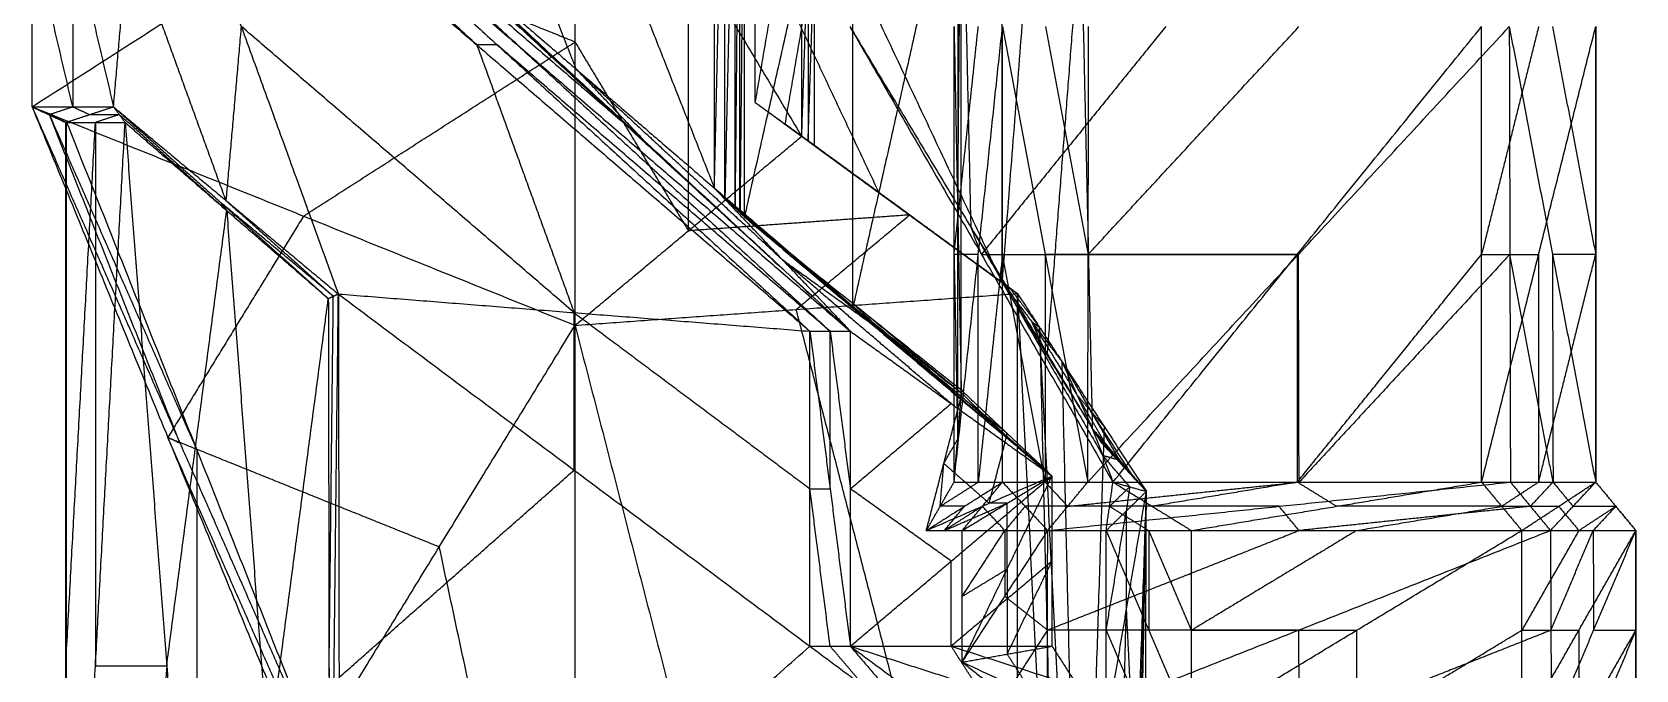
# Model space of a CAD drawing. Header units: millimetres. Extents: x -21 to -10.8, y -12.2 to 12.7.
# Drawn here: x -17.13 to -11.75, y -6.4 to -4.26 of the extents above; entities that cross this region are included whole.
import ezdxf

# ---------------------------------------------------------------- set-up
doc = ezdxf.new("R2010")
doc.units = ezdxf.units.MM
doc.header["$MEASUREMENT"] = 0
doc.layers.add('图层 03', color=5, linetype='Continuous', true_color=0x0000ff)

msp = doc.modelspace()

# ---------------------------------------------------------------- linework, layer by layer
at = {"layer": '图层 03'}
for points in [[(-14.8391, -4.7855, 0.1776), (-14.8391, -3.2245, 0.1776), (-14.8391, -1.6635, 0.1776)], [(-14.8391, -4.7855, 0.1776), (-14.8041, -3.2245, -0.0778), (-14.769, -1.6635, -0.3332)], [(-14.769, -4.8526, -0.3332), (-14.769, -3.2581, -0.3332), (-14.769, -1.6635, -0.3332)], [(-14.769, -4.8526, -0.3332), (-14.7534, -3.2581, -0.4323), (-14.7377, -1.6635, -0.5314)], [(-14.7377, -4.8823, -0.5314), (-14.7377, -3.2729, -0.5314), (-14.7377, -1.6635, -0.5314)], [(-14.7377, -4.8823, -0.5314), (-14.3745, -3.2729, -0.762), (-14.0112, -1.6635, -0.9926)], [(-14.0112, -5.4839, -0.9926), (-14.0112, -3.5737, -0.9926), (-14.0112, -1.6635, -0.9926)], [(-13.874, -5.1027, -3.5535), (-13.874, -3.6496, -3.5535), (-13.874, -2.1964, -3.5535)], [(-13.874, -5.1027, -3.5535), (-13.7611, -3.6496, -3.0042), (-13.6483, -2.1964, -2.4549)], [(-13.6483, -2.1964, -2.4549), (-13.6102, -3.8943, -2.2704), (-13.572, -5.5921, -2.0859)], [(-15.7654, -2.4343, -0.077), (-15.3023, -3.6099, 0.0503), (-14.8391, -4.7855, 0.1776)], [(-14.0234, -2.9535, -0.9949), (-14.0234, -3.9086, -0.9949), (-14.0234, -4.8637, -0.9949)], [(-15.3023, -4.3864, 0.0499), (-15.5339, -3.7986, -0.0137), (-15.7654, -3.2108, -0.0774)], [(-14.8041, -4.8191, -0.0778), (-14.8041, -4.0218, -0.0778), (-14.8041, -3.2245, -0.0778)], [(-13.9784, -4.9178, -2.3219), (-13.9975, -4.0689, -2.4141), (-14.0165, -3.2199, -2.5064)], [(-14.769, -3.2581, -0.3332), (-14.7865, -4.0386, -0.2055), (-14.8041, -4.8191, -0.0778)], [(-14.7534, -4.8675, -0.4323), (-14.7534, -4.0628, -0.4323), (-14.7534, -3.2581, -0.4323)], [(-14.7377, -3.2729, -0.5314), (-14.7456, -4.0702, -0.4818), (-14.7534, -4.8675, -0.4323)], [(-14.3745, -5.1831, -0.762), (-14.3745, -4.228, -0.762), (-14.3745, -3.2729, -0.762)], [(-17.1271, -4.5126, -0.8013), (-17.1271, -3.9286, -0.8013), (-17.1271, -3.3446, -0.8013)], [(-17.1271, -4.5126, -0.8013), (-16.2168, -3.9286, -2.4534), (-15.3065, -3.3446, -4.1055)], [(-17.1271, -4.5126, 0.4285), (-17.1271, -3.9286, -0.1864), (-17.1271, -3.3446, -0.8013)], [(-17.1271, -4.5126, 0.4285), (-17.1271, -3.9286, 0.4285), (-17.1271, -3.3446, 0.4285)], [(-17.1271, -3.3446, 0.4285), (-16.9906, -3.9286, 0.4658), (-16.8541, -4.5126, 0.5032)], [(-16.8541, -4.5126, 0.5032), (-16.8031, -3.9286, 0.5173), (-16.752, -3.3446, 0.5314)], [(-16.752, -3.3446, 0.5314), (-16.426, -4.2427, 0.6217), (-16.1001, -5.1408, 0.7121)], [(-16.752, -3.3446, 0.5314), (-15.6355, -4.3052, 0.839), (-14.5189, -5.2658, 1.1466)], [(-15.6355, -4.3052, 0.839), (-16.1596, -3.8249, 0.6589), (-16.6837, -3.3446, 0.4788)], [(-16.6155, -3.3446, 0.4262), (-15.5672, -4.3052, 0.7864), (-14.5189, -5.2658, 1.1466)], [(-16.6155, -3.3446, 0.4262), (-15.4994, -4.3052, 0.7338), (-14.3832, -5.2658, 1.0414)], [(-15.3065, -5.246, -4.1169), (-15.3065, -4.2953, -4.1112), (-15.3065, -3.3446, -4.1055)], [(-15.3065, -3.3446, -4.1055), (-14.9264, -3.9781, -4.1055), (-14.5464, -4.6117, -4.1055)], [(-14.7019, -4.4981, -3.5535), (-14.7019, -3.9213, -3.5535), (-14.7019, -3.3446, -3.5535)], [(-14.7019, -4.4981, -3.5535), (-14.6028, -3.9213, -3.7254), (-14.5037, -3.3446, -3.8973)], [(-14.7019, -3.3446, -3.5535), (-14.2879, -4.2236, -3.5535), (-13.874, -5.1027, -3.5535)], [(-14.5464, -4.6117, -4.1055), (-14.5464, -3.9781, -4.1055), (-14.5464, -3.3446, -4.1055)], [(-14.5464, -4.6117, -4.1055), (-14.525, -3.9781, -4.0014), (-14.5037, -3.3446, -3.8973)], [(-14.5037, -4.6429, -3.8973), (-14.5037, -3.9938, -3.8973), (-14.5037, -3.3446, -3.8973)], [(-16.2698, -3.5973, 0.1525), (-15.7117, -4.0776, 0.3063), (-15.1536, -4.5579, 0.4601)], [(-15.4994, -4.3052, 0.7338), (-15.8846, -3.9513, 0.4431), (-16.2698, -3.5973, 0.1525)], [(-14.0112, -3.5737, -0.9926), (-14.1928, -4.3784, -0.8773), (-14.3745, -5.1831, -0.762)], [(-14.0234, -4.8637, -0.9949), (-14.0173, -4.2187, -0.9938), (-14.0112, -3.5737, -0.9926)], [(-15.924, -3.8501, -0.1212), (-15.1536, -4.5579, 0.4601), (-14.3832, -5.2658, 1.0414)], [(-15.1536, -4.5579, 0.4601), (-15.4992, -4.2383, 0.1803), (-15.8447, -3.9187, -0.0995)], [(-14.7019, -3.9213, -3.5535), (-14.4949, -4.3609, -3.5535), (-14.2879, -4.8004, -3.5535)], [(-13.723, -5.3474, -2.8197), (-13.6666, -4.6208, -2.545), (-13.6102, -3.8943, -2.2704)], [(-17.1271, -4.5126, -0.1864), (-17.1271, -4.2206, -0.4938), (-17.1271, -3.9286, -0.8013)], [(-16.9906, -4.5126, 0.4658), (-17.0588, -4.2206, 0.4471), (-17.1271, -3.9286, 0.4285)], [(-16.9906, -3.9286, 0.4658), (-16.9906, -4.2206, 0.4658), (-16.9906, -4.5126, 0.4658)], [(-16.4771, -4.8267, 0.6076), (-16.6401, -4.3776, 0.5625), (-16.8031, -3.9286, 0.5173)], [(-15.3065, -4.2953, -4.1112), (-15.7616, -4.1119, -3.2823), (-16.2168, -3.9286, -2.4534)], [(-14.9264, -4.9288, -4.1112), (-14.9264, -4.4535, -4.1083), (-14.9264, -3.9781, -4.1055)], [(-14.525, -3.9781, -4.0014), (-14.525, -4.3027, -4.0014), (-14.525, -4.6273, -4.0014)], [(-15.7654, -3.9873, -0.0778), (-15.3023, -4.3864, 0.0499), (-14.8391, -4.7855, 0.1776)], [(-15.7654, -3.9873, -0.0778), (-15.0743, -4.6266, 0.4818), (-14.3832, -5.2658, 1.0414)], [(-14.5037, -3.9938, -3.8973), (-14.5532, -4.2821, -3.8114), (-14.6028, -4.5705, -3.7254)], [(-14.525, -4.6273, -4.0014), (-14.5144, -4.3105, -3.9494), (-14.5037, -3.9938, -3.8973)], [(-16.426, -4.2427, 0.6217), (-16.4516, -4.5347, 0.6147), (-16.4771, -4.8267, 0.6076)], [(-15.3095, -5.2033, 0.9294), (-15.8678, -4.723, 0.7755), (-16.426, -4.2427, 0.6217)], [(-14.3848, -4.2435, -2.5578), (-13.9784, -4.9178, -2.3219), (-13.572, -5.5921, -2.0859)], [(-14.3848, -4.2435, -2.5578), (-13.9437, -5.0078, -2.4576), (-13.5027, -5.772, -2.3573)], [(-14.0356, -5.772, -0.9949), (-14.0356, -5.0078, -0.9961), (-14.0356, -4.2435, -0.9972)], [(-14.0356, -5.772, -0.9949), (-13.9544, -5.0078, -0.531), (-13.8732, -4.2435, -0.0671)], [(-14.0356, -4.2435, -0.9972), (-14.0234, -4.8637, -0.9949), (-14.0112, -5.4839, -0.9926)], [(-14.0356, -5.0078, -0.9961), (-13.995, -4.6256, -0.7641), (-13.9544, -4.2435, -0.5321)], [(-13.3258, -4.2435, -2.3169), (-13.6348, -4.6256, -2.3872), (-13.9437, -5.0078, -2.4576)], [(-13.8732, -5.772, -0.0648), (-13.8732, -5.0078, -0.0659), (-13.8732, -4.2435, -0.0671)], [(-13.8732, -4.2435, -0.0671), (-13.7302, -5.0078, 0.0484), (-13.5873, -5.772, 0.1639)], [(-13.7287, -4.2435, 0.0484), (-13.6572, -4.6256, 0.1062), (-13.5858, -5.0078, 0.1639)], [(-13.5873, -5.772, 0.1639), (-13.5858, -5.0078, 0.1639), (-13.5842, -4.2435, 0.1639)], [(-13.5873, -5.772, 0.1639), (-12.8806, -5.0078, 0.1639), (-12.1738, -4.2435, 0.1639)], [(-13.5858, -5.0078, 0.1639), (-13.2324, -4.6256, 0.1639), (-12.879, -4.2435, 0.1639)], [(-13.5027, -5.772, -2.3573), (-12.8848, -5.0078, -2.2166), (-12.2668, -4.2435, -2.076)], [(-12.2668, -5.772, -2.076), (-12.2668, -5.0078, -2.076), (-12.2668, -4.2435, -2.076)], [(-12.2668, -5.772, -2.076), (-12.0755, -5.0078, -1.4962), (-11.8841, -4.2435, -0.9164)], [(-12.0755, -4.2435, -1.4962), (-12.1712, -4.6256, -1.7861), (-12.2668, -5.0078, -2.076)], [(-12.1738, -4.2435, 0.1639), (-12.1719, -5.0078, 0.1639), (-12.17, -5.772, 0.1639)], [(-12.1738, -4.2435, 0.1639), (-12.029, -5.0078, 0.0496), (-11.8841, -5.772, -0.0648)], [(-12.029, -4.2435, 0.0484), (-11.9565, -4.6256, -0.0088), (-11.8841, -5.0078, -0.0659)], [(-11.8841, -5.772, -0.9133), (-11.8841, -5.0078, -0.9149), (-11.8841, -4.2435, -0.9164)], [(-11.8841, -5.772, -0.9133), (-11.8841, -5.0078, -0.4902), (-11.8841, -4.2435, -0.0671)], [(-11.8841, -5.772, -0.0648), (-11.8841, -5.0078, -0.0659), (-11.8841, -4.2435, -0.0671)], [(-11.8841, -4.2435, -0.4917), (-11.8841, -4.6256, -0.7033), (-11.8841, -5.0078, -0.9149)], [(-16.2168, -4.8793, -2.4591), (-15.7616, -4.5873, -3.2851), (-15.3065, -4.2953, -4.1112)], [(-15.3065, -4.2953, -4.1112), (-15.1165, -4.6121, -4.1112), (-14.9264, -4.9288, -4.1112)], [(-15.6355, -4.3052, 0.839), (-15.4725, -4.7543, 0.8842), (-15.3095, -5.2033, 0.9294)], [(-15.5672, -4.3052, 0.7864), (-15.6013, -4.3052, 0.8127), (-15.6355, -4.3052, 0.839)], [(-14.4511, -5.2658, 1.094), (-15.0091, -4.7855, 0.9402), (-15.5672, -4.3052, 0.7864)], [(-15.4994, -4.3052, 0.7338), (-14.9752, -4.7855, 0.9139), (-14.4511, -5.2658, 1.094)], [(-15.3023, -4.3864, 0.0499), (-14.9567, -4.706, 0.3297), (-14.6112, -5.0257, 0.6095)], [(-15.0743, -4.6266, 0.4818), (-15.1883, -4.5065, 0.2659), (-15.3023, -4.3864, 0.0499)], [(-17.1271, -4.5126, -0.8013), (-17.1271, -4.5126, -0.1864), (-17.1271, -4.5126, 0.4285)], [(-17.1271, -4.5126, -0.8013), (-17.0691, -4.5389, -0.7327), (-17.0112, -4.5652, -0.664)], [(-17.1271, -4.5126, -0.8013), (-16.6719, -5.6222, -1.6273), (-16.2168, -6.7319, -2.4534)], [(-17.1271, -4.5126, -0.8013), (-16.6315, -5.6402, -1.5511), (-16.136, -6.7677, -2.3009)], [(-17.1271, -4.5126, -0.8013), (-16.2168, -4.8793, -2.4591), (-15.3065, -5.246, -4.1169)], [(-17.1271, -4.5126, 0.4285), (-17.0706, -4.5389, 0.3679), (-17.0142, -4.5652, 0.3072)], [(-17.1271, -4.5126, 0.4285), (-17.0691, -4.5389, -0.1178), (-17.0112, -4.5652, -0.664)], [(-17.1271, -4.5126, 0.4285), (-16.9906, -4.5126, 0.4658), (-16.8541, -4.5126, 0.5032)], [(-17.1271, -4.5126, -0.1864), (-17.0981, -4.5257, -0.1521), (-17.0691, -4.5389, -0.1178)], [(-17.0691, -4.5389, -0.7327), (-17.0981, -4.5257, -0.4595), (-17.1271, -4.5126, -0.1864)], [(-17.0706, -4.5389, 0.3679), (-17.0306, -4.5257, 0.4168), (-16.9906, -4.5126, 0.4658)], [(-17.0142, -4.5652, 0.3072), (-16.9342, -4.5389, 0.4052), (-16.8541, -4.5126, 0.5032)], [(-16.9906, -4.5126, 0.4658), (-16.9624, -4.5257, 0.4355), (-16.9342, -4.5389, 0.4052)], [(-16.8541, -4.5126, 0.5032), (-16.8347, -4.5389, 0.433), (-16.8152, -4.5652, 0.3629)], [(-16.8541, -4.5126, 0.5032), (-16.4939, -4.8343, 0.5371), (-16.1337, -5.156, 0.571)], [(-16.8541, -4.5126, 0.5032), (-16.4771, -4.8267, 0.6076), (-16.1001, -5.1408, 0.7121)], [(-14.7019, -4.4981, -3.5535), (-14.6028, -4.5705, -3.7254), (-14.5037, -4.6429, -3.8973)], [(-14.7019, -4.4981, -3.5535), (-14.2879, -4.8004, -3.5535), (-13.874, -5.1027, -3.5535)], [(-17.0706, -4.5389, 0.3679), (-17.0417, -4.552, 0.0947), (-17.0127, -4.5652, -0.1784)], [(-17.0691, -4.5389, -0.1178), (-17.0699, -4.5389, 0.125), (-17.0706, -4.5389, 0.3679)], [(-17.0691, -4.5389, -0.7327), (-16.8213, -5.1027, -1.1076), (-16.5736, -5.6665, -1.4825)], [(-16.6315, -5.6402, -1.5511), (-16.8503, -5.0895, -1.1419), (-17.0691, -4.5389, -0.7327)], [(-17.0142, -8.2109, 0.3072), (-17.0142, -6.3881, 0.3072), (-17.0142, -4.5652, 0.3072)], [(-17.0142, -8.2109, 0.3072), (-17.0127, -6.3881, -0.1784), (-17.0112, -4.5652, -0.664)], [(-17.0142, -8.2109, 0.3072), (-16.9147, -6.3881, 0.3351), (-16.8152, -4.5652, 0.3629)], [(-17.0142, -4.5652, 0.3072), (-17.0127, -4.5652, -0.1784), (-17.0112, -4.5652, -0.664)], [(-17.0142, -4.5652, 0.3072), (-16.9147, -4.5652, 0.3351), (-16.8152, -4.5652, 0.3629)], [(-17.0142, -6.3881, 0.3072), (-16.9645, -5.4766, 0.3212), (-16.9147, -4.5652, 0.3351)], [(-17.0127, -4.5652, -0.1784), (-17.0135, -5.4766, 0.0644), (-17.0142, -6.3881, 0.3072)], [(-17.0127, -6.3881, -0.1784), (-17.0127, -5.4766, -0.1784), (-17.0127, -4.5652, -0.1784)], [(-17.0112, -9.895, -0.664), (-17.0112, -7.2301, -0.664), (-17.0112, -4.5652, -0.664)], [(-17.0112, -4.5652, -0.664), (-16.5736, -5.6665, -1.4825), (-16.136, -6.7677, -2.3009)], [(-16.9342, -4.5389, 0.4052), (-16.8844, -4.5389, 0.4191), (-16.8347, -4.5389, 0.433)], [(-16.8347, -4.5389, 0.433), (-16.8747, -4.552, 0.3841), (-16.9147, -4.5652, 0.3351)], [(-16.9147, -4.5652, 0.3351), (-16.9147, -5.4766, 0.3351), (-16.9147, -6.3881, 0.3351)], [(-16.4745, -4.8606, 0.467), (-16.6546, -4.6997, 0.45), (-16.8347, -4.5389, 0.433)], [(-16.8152, -4.5652, 0.3629), (-16.6757, -6.3881, 0.4041), (-16.5362, -8.2109, 0.4452)], [(-16.8152, -4.5652, 0.3629), (-16.4745, -4.8606, 0.467), (-16.1337, -5.156, 0.571)], [(-15.0743, -4.6266, 0.4818), (-15.114, -4.5922, 0.471), (-15.1536, -4.5579, 0.4601)], [(-14.2879, -4.8004, -3.5535), (-14.4454, -4.6855, -3.6395), (-14.6028, -4.5705, -3.7254)], [(-15.3065, -5.246, -4.1169), (-14.9264, -4.9288, -4.1112), (-14.5464, -4.6117, -4.1055)], [(-14.5464, -4.6117, -4.1055), (-14.525, -4.6273, -4.0014), (-14.5037, -4.6429, -3.8973)], [(-14.5464, -4.6117, -4.1055), (-14.1846, -4.8755, -4.1055), (-13.8229, -5.1393, -4.1055)], [(-14.1633, -4.8911, -4.0014), (-14.3442, -4.7592, -4.0014), (-14.525, -4.6273, -4.0014)], [(-14.5037, -4.6429, -3.8973), (-14.1888, -4.8728, -3.7254), (-13.874, -5.1027, -3.5535)], [(-14.5037, -4.6429, -3.8973), (-14.1633, -4.8911, -4.0014), (-13.8229, -5.1393, -4.1055)], [(-14.8391, -4.7855, 0.1776), (-14.8041, -4.8191, -0.0778), (-14.769, -4.8526, -0.3332)], [(-14.8391, -4.7855, 0.1776), (-14.7884, -4.8339, -0.1769), (-14.7377, -4.8823, -0.5314)], [(-14.8391, -4.7855, 0.1776), (-14.6112, -5.0257, 0.6095), (-14.3832, -5.2658, 1.0414)], [(-14.8391, -4.7855, 0.1776), (-14.2731, -5.2685, -0.0995), (-13.707, -5.7515, -0.3766)], [(-16.4939, -4.8343, 0.5371), (-16.4842, -4.8475, 0.502), (-16.4745, -4.8606, 0.467)], [(-16.1169, -5.1484, 0.6416), (-16.3054, -4.9914, 0.5893), (-16.4939, -4.8343, 0.5371)], [(-16.4771, -4.8267, 0.6076), (-16.297, -4.9875, 0.6246), (-16.1169, -5.1484, 0.6416)], [(-14.7884, -4.8339, -0.1769), (-14.7963, -4.8265, -0.1273), (-14.8041, -4.8191, -0.0778)], [(-14.7884, -4.8339, -0.1769), (-14.5054, -5.0754, -0.3154), (-14.2224, -5.3169, -0.454)], [(-14.2731, -5.2685, -0.0995), (-14.5308, -5.0512, -0.1382), (-14.7884, -4.8339, -0.1769)], [(-14.7534, -4.8675, -0.4323), (-14.7709, -4.8507, -0.3046), (-14.7884, -4.8339, -0.1769)], [(-14.1888, -4.8728, -3.7254), (-14.2384, -4.8366, -3.6395), (-14.2879, -4.8004, -3.5535)], [(-16.6757, -6.3881, 0.4041), (-16.5751, -5.6243, 0.4355), (-16.4745, -4.8606, 0.467)], [(-16.2168, -4.8793, -2.4591), (-16.4443, -5.2508, -2.0432), (-16.6719, -5.6222, -1.6273)], [(-16.4745, -4.8606, 0.467), (-16.4047, -5.772, 0.4875), (-16.3349, -6.6835, 0.5081)], [(-14.1846, -4.8755, -4.1055), (-14.5555, -4.9022, -4.1083), (-14.9264, -4.9288, -4.1112)], [(-14.769, -4.8526, -0.3332), (-14.7534, -4.8675, -0.4323), (-14.7377, -4.8823, -0.5314)], [(-14.7377, -4.8823, -0.5314), (-14.3745, -5.1831, -0.762), (-14.0112, -5.4839, -0.9926)], [(-14.7377, -4.8823, -0.5314), (-14.3737, -5.1732, -0.7673), (-14.0097, -5.464, -1.0033)], [(-14.7377, -4.8823, -0.5314), (-14.2224, -5.3169, -0.454), (-13.707, -5.7515, -0.3766)], [(-14.5647, -5.1926, -4.1112), (-14.3747, -5.0341, -4.1083), (-14.1846, -4.8755, -4.1055)], [(-13.8484, -5.121, -3.8295), (-14.0186, -4.9969, -3.7774), (-14.1888, -4.8728, -3.7254)], [(-14.1846, -4.8755, -4.1055), (-14.174, -4.8833, -4.0534), (-14.1633, -4.8911, -4.0014)], [(-14.1633, -4.8911, -4.0014), (-14.0058, -5.006, -3.9154), (-13.8484, -5.121, -3.8295)], [(-14.0234, -5.628, -0.9938), (-14.0234, -5.2458, -0.9943), (-14.0234, -4.8637, -0.9949)], [(-13.9784, -4.9178, -2.3219), (-13.7579, -5.2999, -2.2717), (-13.5374, -5.6821, -2.2216)], [(-13.9437, -5.0078, -2.4576), (-13.9611, -4.9628, -2.3897), (-13.9784, -4.9178, -2.3219)], [(-14.6112, -5.0257, 0.6095), (-14.4421, -5.1471, 0.255), (-14.2731, -5.2685, -0.0995)], [(-14.0451, -5.5086, 0.3324), (-14.3281, -5.2672, 0.471), (-14.6112, -5.0257, 0.6095)], [(-13.9544, -5.0078, -0.531), (-13.995, -5.0078, -0.7635), (-14.0356, -5.0078, -0.9961)], [(-14.0356, -5.0078, -0.9961), (-14.0295, -5.3179, -0.9949), (-14.0234, -5.628, -0.9938)], [(-13.9544, -5.772, -0.5299), (-13.9544, -5.3899, -0.5304), (-13.9544, -5.0078, -0.531)], [(-13.8732, -5.0078, -0.0659), (-13.9138, -5.3899, -0.2979), (-13.9544, -5.772, -0.5299)], [(-13.9437, -5.0078, -2.4576), (-13.4142, -5.0078, -2.3371), (-12.8848, -5.0078, -2.2166)], [(-13.7302, -5.772, 0.0496), (-13.8017, -5.3899, -0.0082), (-13.8732, -5.0078, -0.0659)], [(-13.7302, -5.0078, 0.0484), (-13.7302, -5.3899, 0.049), (-13.7302, -5.772, 0.0496)], [(-13.5858, -5.0078, 0.1639), (-13.658, -5.0078, 0.1062), (-13.7302, -5.0078, 0.0484)], [(-12.8806, -5.0078, 0.1639), (-13.2332, -5.0078, 0.1639), (-13.5858, -5.0078, 0.1639)], [(-12.8848, -5.772, -2.2166), (-12.5758, -5.3899, -2.1463), (-12.2668, -5.0078, -2.076)], [(-12.8848, -5.0078, -2.2166), (-12.8848, -5.3899, -2.2166), (-12.8848, -5.772, -2.2166)], [(-12.8787, -5.772, 0.1639), (-12.8796, -5.3899, 0.1639), (-12.8806, -5.0078, 0.1639)], [(-12.1719, -5.0078, 0.1639), (-12.5253, -5.3899, 0.1639), (-12.8787, -5.772, 0.1639)], [(-12.2668, -5.0078, -2.076), (-12.1712, -5.0078, -1.7861), (-12.0755, -5.0078, -1.4962)], [(-12.0271, -5.772, 0.0496), (-12.0995, -5.3899, 0.1067), (-12.1719, -5.0078, 0.1639)], [(-12.0755, -5.772, -1.4947), (-11.9798, -5.3899, -1.2048), (-11.8841, -5.0078, -0.9149)], [(-12.0755, -5.0078, -1.4962), (-12.0755, -5.3899, -1.4954), (-12.0755, -5.772, -1.4947)], [(-12.029, -5.0078, 0.0496), (-12.028, -5.3899, 0.0496), (-12.0271, -5.772, 0.0496)], [(-11.8841, -5.0078, -0.0659), (-11.9565, -5.0078, -0.0082), (-12.029, -5.0078, 0.0496)], [(-11.8841, -5.772, -0.4891), (-11.8841, -5.3899, -0.2775), (-11.8841, -5.0078, -0.0659)], [(-11.8841, -5.0078, -0.4902), (-11.8841, -5.3899, -0.4896), (-11.8841, -5.772, -0.4891)], [(-11.8841, -5.0078, -0.9149), (-11.8841, -5.0078, -0.7025), (-11.8841, -5.0078, -0.4902)], [(-13.874, -5.1027, -3.5535), (-13.8484, -5.121, -3.8295), (-13.8229, -5.1393, -4.1055)], [(-13.874, -5.1027, -3.5535), (-13.7741, -5.2349, -3.4689), (-13.6742, -5.3672, -3.3842)], [(-13.874, -5.1027, -3.5535), (-13.723, -5.3474, -2.8197), (-13.572, -5.5921, -2.0859)], [(-16.5362, -8.2109, 0.4452), (-16.3349, -6.6835, 0.5081), (-16.1337, -5.156, 0.571)], [(-16.1337, -5.156, 0.571), (-16.1169, -5.1484, 0.6416), (-16.1001, -5.1408, 0.7121)], [(-16.1337, -5.156, 0.571), (-16.1314, -6.4239, 0.5718), (-16.1291, -7.6917, 0.5726)], [(-16.1314, -6.4239, 0.5718), (-16.1241, -5.7862, 0.6067), (-16.1169, -5.1484, 0.6416)], [(-16.1291, -7.6917, 0.5726), (-16.1146, -6.4163, 0.6423), (-16.1001, -5.1408, 0.7121)], [(-16.1001, -5.1408, 0.7121), (-16.0978, -6.4273, 0.7128), (-16.0956, -7.7139, 0.7136)], [(-16.1001, -5.1408, 0.7121), (-15.3095, -5.7316, 0.9294), (-14.5189, -6.3225, 1.1466)], [(-16.1001, -5.1408, 0.7121), (-15.3095, -5.2033, 0.9294), (-14.5189, -5.2658, 1.1466)], [(-15.3065, -5.246, -4.1169), (-14.5647, -5.1926, -4.1112), (-13.8229, -5.1393, -4.1055)], [(-13.8484, -5.121, -3.8295), (-13.7985, -5.1871, -3.7872), (-13.7485, -5.2532, -3.7449)], [(-13.8229, -10.9738, -4.1504), (-13.8229, -8.0565, -4.128), (-13.8229, -5.1393, -4.1055)], [(-13.8229, -5.1393, -4.1055), (-13.7485, -5.2532, -3.7449), (-13.6742, -5.3672, -3.3842)], [(-13.8229, -5.1393, -4.1055), (-13.6849, -7.9014, -3.4349), (-13.5469, -10.6635, -2.7644)], [(-15.3095, -5.2033, 0.9294), (-14.9142, -5.4987, 1.038), (-14.5189, -5.7942, 1.1466)], [(-15.3095, -5.7316, 0.9294), (-15.3095, -5.4675, 0.9294), (-15.3095, -5.2033, 0.9294)], [(-13.8229, -8.0565, -4.128), (-14.1938, -6.6246, -4.1196), (-14.5647, -5.1926, -4.1112)], [(-14.3745, -5.1831, -0.762), (-14.1924, -5.3285, -0.88), (-14.0104, -5.474, -0.998)], [(-14.2224, -5.3169, -0.454), (-14.298, -5.245, -0.6107), (-14.3737, -5.1732, -0.7673)], [(-14.0104, -5.474, -0.998), (-14.1921, -5.3236, -0.8827), (-14.3737, -5.1732, -0.7673)], [(-16.2168, -6.7319, -2.4534), (-15.7616, -5.9889, -3.2851), (-15.3065, -5.246, -4.1169)], [(-15.3065, -10.9738, -4.1504), (-15.3065, -8.1099, -4.1337), (-15.3065, -5.246, -4.1169)], [(-15.3065, -5.246, -4.1169), (-14.5647, -8.1099, -4.1337), (-13.8229, -10.9738, -4.1504)], [(-14.5189, -6.3225, 1.1466), (-14.5189, -5.7942, 1.1466), (-14.5189, -5.2658, 1.1466)], [(-14.5189, -5.2658, 1.1466), (-14.4511, -5.7942, 1.094), (-14.3832, -6.3225, 1.0414)], [(-14.5189, -5.2658, 1.1466), (-14.4511, -5.2658, 1.094), (-14.3832, -5.2658, 1.0414)], [(-14.4511, -5.2658, 1.094), (-14.4172, -5.53, 1.0677), (-14.3832, -5.7942, 1.0414)], [(-14.4511, -5.7942, 1.094), (-14.4511, -5.53, 1.094), (-14.4511, -5.2658, 1.094)], [(-14.3832, -6.3225, 1.0414), (-14.3832, -5.7942, 1.0414), (-14.3832, -5.2658, 1.0414)], [(-14.3832, -5.2658, 1.0414), (-14.0451, -5.5086, 0.3324), (-13.707, -5.7515, -0.3766)], [(-13.7485, -5.2532, -3.7449), (-13.7613, -5.2441, -3.6069), (-13.7741, -5.2349, -3.4689)], [(-13.7741, -5.2349, -3.4689), (-13.6986, -5.3573, -3.102), (-13.6231, -5.4797, -2.7351)], [(-13.723, -5.3474, -2.8197), (-13.7485, -5.2912, -3.1443), (-13.7741, -5.2349, -3.4689)], [(-13.7485, -5.2532, -3.7449), (-13.7167, -6.5773, -3.5899), (-13.6849, -7.9014, -3.4349)], [(-13.6105, -8.0154, -3.0743), (-13.6795, -6.6343, -3.4096), (-13.7485, -5.2532, -3.7449)], [(-13.8583, -5.6078, -0.69), (-14.0403, -5.4623, -0.572), (-14.2224, -5.3169, -0.454)], [(-13.6742, -5.3672, -3.3842), (-13.6231, -5.4797, -2.7351), (-13.572, -5.5921, -2.0859)], [(-13.6742, -5.3672, -3.3842), (-13.6105, -8.0154, -3.0743), (-13.5469, -10.6635, -2.7644)], [(-13.6742, -5.3672, -3.3842), (-13.5778, -5.5327, -2.7152), (-13.4813, -5.6981, -2.0463)], [(-13.6742, -5.3672, -3.3842), (-13.5324, -5.5853, -2.695), (-13.3906, -5.8033, -2.0058)], [(-14.1286, -5.9344, -0.6587), (-14.0699, -5.7091, -0.8257), (-14.0112, -5.4839, -0.9926)], [(-14.0356, -5.772, -0.9949), (-14.0234, -5.628, -0.9938), (-14.0112, -5.4839, -0.9926)], [(-14.0112, -5.4839, -0.9926), (-14.0104, -5.474, -0.998), (-14.0097, -5.464, -1.0033)], [(-14.0112, -5.4839, -0.9926), (-13.8591, -5.6177, -0.6846), (-13.707, -5.7515, -0.3766)], [(-14.0104, -5.474, -0.998), (-13.9348, -5.5458, -0.8413), (-13.8591, -5.6177, -0.6846)], [(-14.0097, -5.464, -1.0033), (-13.8583, -5.6078, -0.69), (-13.707, -5.7515, -0.3766)], [(-13.6231, -5.4797, -2.7351), (-13.6004, -5.5062, -2.7252), (-13.5778, -5.5327, -2.7152)], [(-13.5267, -5.6451, -2.0661), (-13.5749, -5.5624, -2.4006), (-13.6231, -5.4797, -2.7351)], [(-14.3832, -5.7942, 1.0414), (-14.2142, -5.6514, 0.6869), (-14.0451, -5.5086, 0.3324)], [(-13.5778, -5.5327, -2.7152), (-13.5551, -5.559, -2.7051), (-13.5324, -5.5853, -2.695)], [(-13.436, -5.7507, -2.026), (-13.5069, -5.6417, -2.3706), (-13.5778, -5.5327, -2.7152)], [(-13.5324, -5.5853, -2.695), (-13.5715, -6.8003, -2.8847), (-13.6105, -8.0154, -3.0743)], [(-13.572, -5.5921, -2.0859), (-13.5576, -5.615, -2.0154), (-13.5431, -5.6379, -1.9449)], [(-13.572, -5.5921, -2.0859), (-13.5374, -5.6821, -2.2216), (-13.5027, -5.772, -2.3573)], [(-13.572, -5.5921, -2.0859), (-13.5267, -5.6451, -2.0661), (-13.4813, -5.6981, -2.0463)], [(-13.572, -5.5921, -2.0859), (-13.4813, -5.6977, -2.0459), (-13.3906, -5.8033, -2.0058)], [(-16.6719, -5.6222, -1.6273), (-16.2168, -5.8056, -2.4562), (-15.7616, -5.9889, -3.2851)], [(-16.6719, -5.6222, -1.6273), (-16.6517, -5.6312, -1.5892), (-16.6315, -5.6402, -1.5511)], [(-16.1764, -6.7498, -2.3771), (-16.4241, -6.186, -2.0022), (-16.6719, -5.6222, -1.6273)], [(-14.0699, -5.7091, -0.8257), (-14.0466, -5.6686, -0.9097), (-14.0234, -5.628, -0.9938)], [(-13.9178, -5.8429, -0.5177), (-13.8884, -5.7303, -0.6011), (-13.8591, -5.6177, -0.6846)], [(-13.8591, -5.6177, -0.6846), (-13.8587, -5.6127, -0.6873), (-13.8583, -5.6078, -0.69)], [(-13.5122, -5.668, -1.9956), (-13.5349, -5.6415, -2.0055), (-13.5576, -5.615, -2.0154)], [(-13.4813, -5.6977, -2.0459), (-13.5194, -5.6564, -2.0306), (-13.5576, -5.615, -2.0154)], [(-13.5431, -5.6379, -1.9449), (-13.5122, -5.668, -1.9956), (-13.4813, -5.6981, -2.0463)], [(-13.5431, -5.6379, -1.9449), (-13.4668, -5.7206, -1.9753), (-13.3906, -5.8033, -2.0058)], [(-13.5267, -5.6451, -2.0661), (-13.5194, -5.6565, -2.0308), (-13.5122, -5.668, -1.9956)], [(-16.5736, -8.3314, -1.4825), (-16.5736, -6.9989, -1.4825), (-16.5736, -5.6665, -1.4825)], [(-13.5374, -5.6821, -2.2216), (-13.5093, -5.6899, -2.1337), (-13.4813, -5.6977, -2.0459)], [(-13.4466, -5.7877, -2.1816), (-13.492, -5.7349, -2.2016), (-13.5374, -5.6821, -2.2216)], [(-13.4668, -5.7206, -1.9753), (-13.4895, -5.6943, -1.9855), (-13.5122, -5.668, -1.9956)], [(-13.4668, -5.7206, -1.9753), (-13.4741, -5.7091, -2.0106), (-13.4813, -5.6977, -2.0459)], [(-13.4813, -5.6981, -2.0463), (-13.436, -5.7507, -2.026), (-13.3906, -5.8033, -2.0058)], [(-16.0978, -6.4273, 0.7128), (-15.7037, -6.0795, 0.8211), (-15.3095, -5.7316, 0.9294)], [(-14.3832, -6.3225, 1.0414), (-14.0451, -6.037, 0.3324), (-13.707, -5.7515, -0.3766)], [(-14.1286, -5.9344, -0.6587), (-13.9178, -5.8429, -0.5177), (-13.707, -5.7515, -0.3766)], [(-14.0821, -5.8532, -0.8268), (-14.076, -5.7812, -0.8262), (-14.0699, -5.7091, -0.8257)], [(-14.0699, -5.7091, -0.8257), (-13.9938, -5.776, -0.6717), (-13.9178, -5.8429, -0.5177)], [(-14.0081, -6.3759, 0.0435), (-13.8576, -6.0637, -0.1666), (-13.707, -5.7515, -0.3766)], [(-14.0081, -5.9344, 0.0427), (-13.8576, -5.8429, -0.167), (-13.707, -5.7515, -0.3766)], [(-13.707, -6.3225, -0.3766), (-13.707, -6.037, -0.3766), (-13.707, -5.7515, -0.3766)], [(-13.436, -5.7507, -2.026), (-13.4514, -5.7356, -2.0007), (-13.4668, -5.7206, -1.9753)], [(-14.5189, -5.7942, 1.1466), (-14.485, -5.7942, 1.1203), (-14.4511, -5.7942, 1.094)], [(-14.4511, -6.3225, 1.094), (-14.485, -6.0583, 1.1203), (-14.5189, -5.7942, 1.1466)], [(-14.0451, -6.037, 0.3324), (-14.2142, -5.9156, 0.6869), (-14.3832, -5.7942, 1.0414)], [(-14.1286, -5.9344, -0.6587), (-14.0821, -5.8532, -0.8268), (-14.0356, -5.772, -0.9949)], [(-14.1286, -5.9344, -0.6587), (-14.0009, -5.8532, -0.3618), (-13.8732, -5.772, -0.0648)], [(-14.0821, -5.8532, -0.8268), (-14.0182, -5.8126, -0.6783), (-13.9544, -5.772, -0.5299)], [(-14.0356, -5.772, -0.9949), (-13.9544, -5.772, -0.5299), (-13.8732, -5.772, -0.0648)], [(-14.0081, -5.9344, 0.0427), (-13.9407, -5.8532, -0.0111), (-13.8732, -5.772, -0.0648)], [(-13.8732, -5.772, -0.0648), (-13.7973, -5.8532, 0.1037), (-13.7215, -5.9344, 0.2722)], [(-13.8732, -5.772, -0.0648), (-13.7302, -5.772, 0.0496), (-13.5873, -5.772, 0.1639)], [(-13.7302, -5.772, 0.0496), (-13.6923, -5.8126, 0.1338), (-13.6544, -5.8532, 0.218)], [(-13.7215, -5.9344, 0.2722), (-13.6544, -5.8532, 0.218), (-13.5873, -5.772, 0.1639)], [(-13.7215, -5.9344, 0.2722), (-12.9457, -5.8532, 0.218), (-12.17, -5.772, 0.1639)], [(-13.6544, -5.8532, 0.218), (-13.2665, -5.8126, 0.191), (-12.8787, -5.772, 0.1639)], [(-13.5873, -5.772, 0.1639), (-12.8787, -5.772, 0.1639), (-12.17, -5.772, 0.1639)], [(-13.5469, -10.6635, -2.7644), (-13.4687, -8.2334, -2.3851), (-13.3906, -5.8033, -2.0058)], [(-13.5255, -5.9344, -2.5067), (-13.5141, -5.8532, -2.432), (-13.5027, -5.772, -2.3573)], [(-13.5255, -6.6038, -2.5067), (-13.4581, -6.2036, -2.2563), (-13.3906, -5.8033, -2.0058)], [(-13.5255, -5.9344, -2.5067), (-13.4581, -5.8689, -2.2563), (-13.3906, -5.8033, -2.0058)], [(-13.5141, -5.8532, -2.432), (-13.4804, -5.8205, -2.3068), (-13.4466, -5.7877, -2.1816)], [(-13.5027, -5.772, -2.3573), (-13.4466, -5.7877, -2.1816), (-13.3906, -5.8033, -2.0058)], [(-13.5027, -5.772, -2.3573), (-13.3712, -5.8532, -2.432), (-13.2396, -5.9344, -2.5067)], [(-13.5027, -5.772, -2.3573), (-12.8848, -5.772, -2.2166), (-12.2668, -5.772, -2.076)], [(-13.4466, -5.7877, -2.1816), (-13.4524, -5.8283, -2.2189), (-13.4581, -5.8689, -2.2563)], [(-13.4493, -8.9535, -2.1842), (-13.4199, -7.3784, -2.095), (-13.3906, -5.8033, -2.0058)], [(-13.4485, -8.1774, -2.1743), (-13.4196, -6.9903, -2.0901), (-13.3906, -5.8033, -2.0058)], [(-13.4081, -10.3624, -2.092), (-13.3994, -8.0828, -2.0489), (-13.3906, -5.8033, -2.0058)], [(-12.8848, -5.772, -2.2166), (-13.128, -5.8126, -2.3243), (-13.3712, -5.8532, -2.432)], [(-13.2396, -5.9344, -2.5067), (-12.7532, -5.8532, -2.2914), (-12.2668, -5.772, -2.076)], [(-12.7532, -5.8532, -2.2914), (-12.819, -5.8126, -2.254), (-12.8848, -5.772, -2.2166)], [(-12.2668, -5.772, -2.076), (-12.1994, -5.8532, -2.1301), (-12.1319, -5.9344, -2.1842)], [(-12.2668, -5.772, -2.076), (-12.0755, -5.772, -1.4947), (-11.8841, -5.772, -0.9133)], [(-12.0755, -5.772, -1.4947), (-12.1374, -5.8126, -1.8124), (-12.1994, -5.8532, -2.1301)], [(-12.17, -5.772, 0.1639), (-12.1029, -5.8532, 0.218), (-12.0358, -5.9344, 0.2722)], [(-12.17, -5.772, 0.1639), (-12.0271, -5.772, 0.0496), (-11.8841, -5.772, -0.0648)], [(-12.1319, -5.9344, -2.1842), (-12.008, -5.8532, -1.5488), (-11.8841, -5.772, -0.9133)], [(-12.1029, -5.8532, 0.218), (-12.065, -5.8126, 0.1338), (-12.0271, -5.772, 0.0496)], [(-12.0358, -5.9344, 0.2722), (-11.96, -5.8532, 0.1037), (-11.8841, -5.772, -0.0648)], [(-12.0271, -5.772, 0.0496), (-11.9935, -5.8126, 0.0766), (-11.96, -5.8532, 0.1037)], [(-11.8841, -5.772, -0.9133), (-11.8841, -5.772, -0.4891), (-11.8841, -5.772, -0.0648)], [(-11.8841, -5.772, -0.9133), (-11.8166, -5.8532, -0.8596), (-11.7492, -5.9344, -0.8058)], [(-11.8841, -5.772, -0.0648), (-11.8166, -5.8532, -0.4353), (-11.7492, -5.9344, -0.8058)], [(-11.8841, -5.772, -0.0648), (-11.8166, -5.8532, -0.0111), (-11.7492, -5.9344, 0.0427)], [(-11.8841, -5.772, -0.4891), (-11.8504, -5.8126, -0.6743), (-11.8166, -5.8532, -0.8596)], [(-14.0009, -5.8532, -0.3618), (-14.0415, -5.8532, -0.5943), (-14.0821, -5.8532, -0.8268)], [(-14.0684, -5.9344, -0.308), (-13.963, -5.8887, -0.2375), (-13.8576, -5.8429, -0.167)], [(-14.0684, -5.9344, -0.308), (-14.0346, -5.8938, -0.3349), (-14.0009, -5.8532, -0.3618)], [(-13.9407, -5.8532, -0.0111), (-14.0045, -5.8938, -0.1595), (-14.0684, -5.9344, -0.308)], [(-13.8648, -5.9344, 0.1574), (-13.9027, -5.8938, 0.0732), (-13.9407, -5.8532, -0.0111)], [(-13.8576, -5.8429, -0.167), (-13.8877, -5.8429, -0.3423), (-13.9178, -5.8429, -0.5177)], [(-13.7973, -5.8532, 0.1037), (-13.8311, -5.8938, 0.1306), (-13.8648, -5.9344, 0.1574)], [(-13.8576, -6.0637, -0.1666), (-13.8576, -5.9533, -0.1668), (-13.8576, -5.8429, -0.167)], [(-13.6544, -5.8532, 0.218), (-13.7259, -5.8532, 0.1609), (-13.7973, -5.8532, 0.1037)], [(-12.9457, -5.8532, 0.218), (-13.3001, -5.8532, 0.218), (-13.6544, -5.8532, 0.218)], [(-13.5141, -5.8532, -2.432), (-13.4483, -5.8938, -2.4694), (-13.3826, -5.9344, -2.5067)], [(-13.3712, -5.8532, -2.432), (-13.4426, -5.8532, -2.432), (-13.5141, -5.8532, -2.432)], [(-12.8787, -5.9344, 0.2722), (-12.9122, -5.8938, 0.2451), (-12.9457, -5.8532, 0.218)], [(-12.1029, -5.8532, 0.218), (-12.4908, -5.8938, 0.2451), (-12.8787, -5.9344, 0.2722)], [(-12.1994, -5.8532, -2.1301), (-12.4763, -5.8532, -2.2107), (-12.7532, -5.8532, -2.2914)], [(-12.6858, -5.9344, -2.3455), (-12.4426, -5.8938, -2.2378), (-12.1994, -5.8532, -2.1301)], [(-12.1994, -5.8532, -2.1301), (-12.1037, -5.8532, -1.8395), (-12.008, -5.8532, -1.5488)], [(-12.008, -5.8532, -1.5488), (-11.9743, -5.8938, -1.5219), (-11.9405, -5.9344, -1.495)], [(-11.96, -5.8532, 0.1037), (-11.8883, -5.8532, 0.0463), (-11.8166, -5.8532, -0.0111)], [(-11.9405, -5.9344, -1.495), (-11.8786, -5.8938, -1.1773), (-11.8166, -5.8532, -0.8596)], [(-11.8166, -5.8532, -0.0111), (-11.8546, -5.8938, 0.0732), (-11.8925, -5.9344, 0.1574)], [(-11.7492, -5.9344, -0.3816), (-11.7829, -5.8938, -0.1963), (-11.8166, -5.8532, -0.0111)], [(-11.8166, -5.8532, -0.4353), (-11.7829, -5.8938, -0.4084), (-11.7492, -5.9344, -0.3816)], [(-11.8166, -5.8532, -0.8596), (-11.8166, -5.8532, -0.6475), (-11.8166, -5.8532, -0.4353)], [(-13.5255, -6.2691, -2.5067), (-13.4918, -6.069, -2.3815), (-13.4581, -5.8689, -2.2563)], [(-13.4581, -5.8689, -2.2563), (-13.4581, -6.0362, -2.2563), (-13.4581, -6.2036, -2.2563)], [(-14.1286, -5.9344, -0.6587), (-14.0684, -5.9344, -0.308), (-14.0081, -5.9344, 0.0427)], [(-14.0081, -6.3759, 0.0435), (-14.0081, -6.1551, 0.0431), (-14.0081, -5.9344, 0.0427)], [(-14.0081, -6.3759, 0.0435), (-13.8648, -6.1551, 0.1578), (-13.7215, -5.9344, 0.2722)], [(-14.0081, -5.9344, 0.0427), (-13.8648, -5.9344, 0.1574), (-13.7215, -5.9344, 0.2722)], [(-14.0081, -6.1551, 0.0431), (-13.9365, -6.0448, 0.1003), (-13.8648, -5.9344, 0.1574)], [(-13.8648, -5.9344, 0.1574), (-13.8648, -6.0448, 0.1576), (-13.8648, -6.1551, 0.1578)], [(-13.723, -6.6023, 0.2722), (-13.7222, -6.2684, 0.2722), (-13.7215, -5.9344, 0.2722)], [(-13.723, -6.6023, 0.2722), (-12.8794, -6.2684, 0.2722), (-12.0358, -5.9344, 0.2722)], [(-13.7222, -6.2684, 0.2722), (-13.3004, -6.1014, 0.2722), (-12.8787, -5.9344, 0.2722)], [(-13.7215, -5.9344, 0.2722), (-12.8787, -5.9344, 0.2722), (-12.0358, -5.9344, 0.2722)], [(-13.5255, -6.6038, -2.5067), (-13.5255, -6.2691, -2.5067), (-13.5255, -5.9344, -2.5067)], [(-13.5255, -5.9344, -2.5067), (-13.3826, -6.2691, -2.5067), (-13.2396, -6.6038, -2.5067)], [(-13.5255, -5.9344, -2.5067), (-13.3826, -5.9344, -2.5067), (-13.2396, -5.9344, -2.5067)], [(-13.3826, -5.9344, -2.5067), (-13.3826, -6.1018, -2.5067), (-13.3826, -6.2691, -2.5067)], [(-13.2396, -6.2691, -2.5067), (-13.3111, -6.1018, -2.5067), (-13.3826, -5.9344, -2.5067)], [(-13.2396, -6.6038, -2.5067), (-13.2396, -6.2691, -2.5067), (-13.2396, -5.9344, -2.5067)], [(-13.2396, -6.6038, -2.5067), (-12.6858, -6.2691, -2.3455), (-12.1319, -5.9344, -2.1842)], [(-13.2396, -5.9344, -2.5067), (-12.6858, -5.9344, -2.3455), (-12.1319, -5.9344, -2.1842)], [(-12.6858, -5.9344, -2.3455), (-12.9627, -6.1018, -2.4261), (-13.2396, -6.2691, -2.5067)], [(-12.1319, -6.6038, -2.1842), (-12.1319, -6.2691, -2.1842), (-12.1319, -5.9344, -2.1842)], [(-12.1319, -6.6038, -2.1842), (-11.9405, -6.2691, -1.495), (-11.7492, -5.9344, -0.8058)], [(-12.1319, -5.9344, -2.1842), (-11.9405, -5.9344, -1.495), (-11.7492, -5.9344, -0.8058)], [(-11.9405, -5.9344, -1.495), (-12.0362, -6.1018, -1.8396), (-12.1319, -6.2691, -2.1842)], [(-12.0358, -5.9344, 0.2722), (-12.0343, -6.2691, 0.2722), (-12.0328, -6.6038, 0.2722)], [(-12.0358, -5.9344, 0.2722), (-11.8925, -5.9344, 0.1574), (-11.7492, -5.9344, 0.0427)], [(-12.0343, -6.2691, 0.2722), (-11.9634, -6.1018, 0.2148), (-11.8925, -5.9344, 0.1574)], [(-12.0328, -6.6038, 0.2722), (-11.891, -6.2691, 0.1574), (-11.7492, -5.9344, 0.0427)], [(-11.8925, -5.9344, 0.1574), (-11.8917, -6.1018, 0.1574), (-11.891, -6.2691, 0.1574)], [(-11.7492, -6.6038, -0.8036), (-11.7492, -6.2691, -0.8047), (-11.7492, -5.9344, -0.8058)], [(-11.7492, -6.6038, -0.8036), (-11.7492, -6.2691, -0.3804), (-11.7492, -5.9344, 0.0427)], [(-11.7492, -6.6038, 0.045), (-11.7492, -6.2691, 0.0438), (-11.7492, -5.9344, 0.0427)], [(-11.7492, -5.9344, -0.8058), (-11.7492, -5.9344, -0.3816), (-11.7492, -5.9344, 0.0427)], [(-11.7492, -5.9344, -0.3816), (-11.7492, -6.1018, -0.5931), (-11.7492, -6.2691, -0.8047)], [(-15.3065, -8.1099, -4.1337), (-15.5341, -7.0494, -3.7094), (-15.7616, -5.9889, -3.2851)], [(-14.0451, -6.3225, 0.3324), (-14.0451, -6.1797, 0.3324), (-14.0451, -6.037, 0.3324)], [(-13.707, -6.037, -0.3766), (-13.876, -6.1797, -0.0221), (-14.0451, -6.3225, 0.3324)], [(-14.0081, -6.1551, 0.0431), (-13.9328, -6.1094, -0.0618), (-13.8576, -6.0637, -0.1666)], [(-13.8576, -6.3492, -0.1666), (-13.7823, -6.1931, -0.2716), (-13.707, -6.037, -0.3766)], [(-13.8576, -6.0637, -0.1666), (-13.8576, -6.2064, -0.1666), (-13.8576, -6.3492, -0.1666)], [(-13.8648, -6.1551, 0.1578), (-13.7935, -6.2118, 0.215), (-13.7222, -6.2684, 0.2722)], [(-13.487, -7.3906, -2.3405), (-13.4726, -6.7971, -2.2984), (-13.4581, -6.2036, -2.2563)], [(-13.4581, -6.2036, -2.2563), (-13.4388, -6.597, -2.1732), (-13.4196, -6.9903, -2.0901)], [(-13.7222, -6.2684, 0.2722), (-13.7939, -6.3787, 0.215), (-13.8656, -6.4891, 0.1578)], [(-12.8794, -6.2684, 0.2722), (-13.3008, -6.2684, 0.2722), (-13.7222, -6.2684, 0.2722)], [(-13.5255, -6.2691, -2.5067), (-13.4541, -6.4365, -2.5067), (-13.3826, -6.6038, -2.5067)], [(-13.3826, -6.2691, -2.5067), (-13.4541, -6.2691, -2.5067), (-13.5255, -6.2691, -2.5067)], [(-13.2396, -6.2691, -2.5067), (-12.9627, -6.2691, -2.4261), (-12.6858, -6.2691, -2.3455)], [(-12.8779, -6.6031, 0.2722), (-12.8787, -6.4357, 0.2722), (-12.8794, -6.2684, 0.2722)], [(-12.0343, -6.2691, 0.2722), (-12.4561, -6.4361, 0.2722), (-12.8779, -6.6031, 0.2722)], [(-12.6858, -6.6038, -2.3455), (-12.4088, -6.4365, -2.2649), (-12.1319, -6.2691, -2.1842)], [(-12.6858, -6.2691, -2.3455), (-12.6858, -6.4365, -2.3455), (-12.6858, -6.6038, -2.3455)], [(-12.1319, -6.2691, -2.1842), (-12.0362, -6.2691, -1.8396), (-11.9405, -6.2691, -1.495)], [(-11.9405, -6.6038, -1.4939), (-11.8449, -6.4365, -1.1493), (-11.7492, -6.2691, -0.8047)], [(-11.9405, -6.2691, -1.495), (-11.9405, -6.4365, -1.4945), (-11.9405, -6.6038, -1.4939)], [(-11.7492, -6.2691, 0.0438), (-11.8201, -6.4365, 0.1012), (-11.891, -6.6038, 0.1586)], [(-11.891, -6.2691, 0.1574), (-11.8201, -6.2691, 0.1006), (-11.7492, -6.2691, 0.0438)], [(-11.7492, -6.6038, -0.3793), (-11.7492, -6.4365, -0.1677), (-11.7492, -6.2691, 0.0438)], [(-11.7492, -6.2691, -0.3804), (-11.7492, -6.4365, -0.3799), (-11.7492, -6.6038, -0.3793)], [(-11.7492, -6.2691, -0.8047), (-11.7492, -6.2691, -0.5926), (-11.7492, -6.2691, -0.3804)], [(-16.0956, -7.7139, 0.7136), (-15.3072, -7.0182, 0.9301), (-14.5189, -6.3225, 1.1466)], [(-14.5189, -6.3225, 1.1466), (-14.4511, -6.3225, 1.094), (-14.3832, -6.3225, 1.0414)], [(-14.5189, -6.3225, 1.1466), (-14.3344, -6.4597, 1.1989), (-14.1499, -6.597, 1.2511)], [(-14.3344, -6.4597, 1.1989), (-14.3928, -6.3911, 1.1464), (-14.4511, -6.3225, 1.094)], [(-14.3832, -6.3225, 1.0414), (-14.2666, -6.4597, 1.1463), (-14.1499, -6.597, 1.2511)], [(-14.3832, -6.3225, 1.0414), (-14.1983, -6.4597, 1.0936), (-14.0135, -6.597, 1.1459)], [(-14.3832, -6.3225, 1.0414), (-14.0451, -6.3225, 0.3324), (-13.707, -6.3225, -0.3766)], [(-14.3832, -6.3225, 1.0414), (-13.9571, -6.4597, 0.5539), (-13.5309, -6.597, 0.0663)], [(-14.0451, -6.3225, 0.3324), (-13.832, -6.3911, 0.0886), (-13.6189, -6.4597, -0.1551)], [(-13.9571, -6.4597, 0.5539), (-14.0011, -6.3911, 0.4431), (-14.0451, -6.3225, 0.3324)], [(-14.0081, -6.3759, 0.0435), (-13.8576, -6.3492, -0.1666), (-13.707, -6.3225, -0.3766)], [(-13.707, -6.3225, -0.3766), (-13.6189, -6.4597, -0.1551), (-13.5309, -6.597, 0.0663)], [(-17.0112, -7.2301, -0.664), (-17.0119, -6.8091, -0.4212), (-17.0127, -6.3881, -0.1784)], [(-16.9147, -6.3881, 0.3351), (-16.7952, -6.3881, 0.3696), (-16.6757, -6.3881, 0.4041)], [(-16.6757, -6.3881, 0.4041), (-16.7255, -7.2995, 0.3902), (-16.7752, -8.2109, 0.3762)], [(-14.0081, -6.3759, 0.0435), (-13.8656, -6.4891, 0.1578), (-13.723, -6.6023, 0.2722)], [(-14.0081, -6.3759, 0.0435), (-13.7695, -6.4864, 0.0549), (-13.5309, -6.597, 0.0663)], [(-13.8576, -6.3492, -0.1666), (-13.8135, -6.4178, -0.0558), (-13.7695, -6.4864, 0.0549)]]:
    msp.add_open_spline(points, degree=2, dxfattribs=at)

doc.saveas('drawing.dxf')
